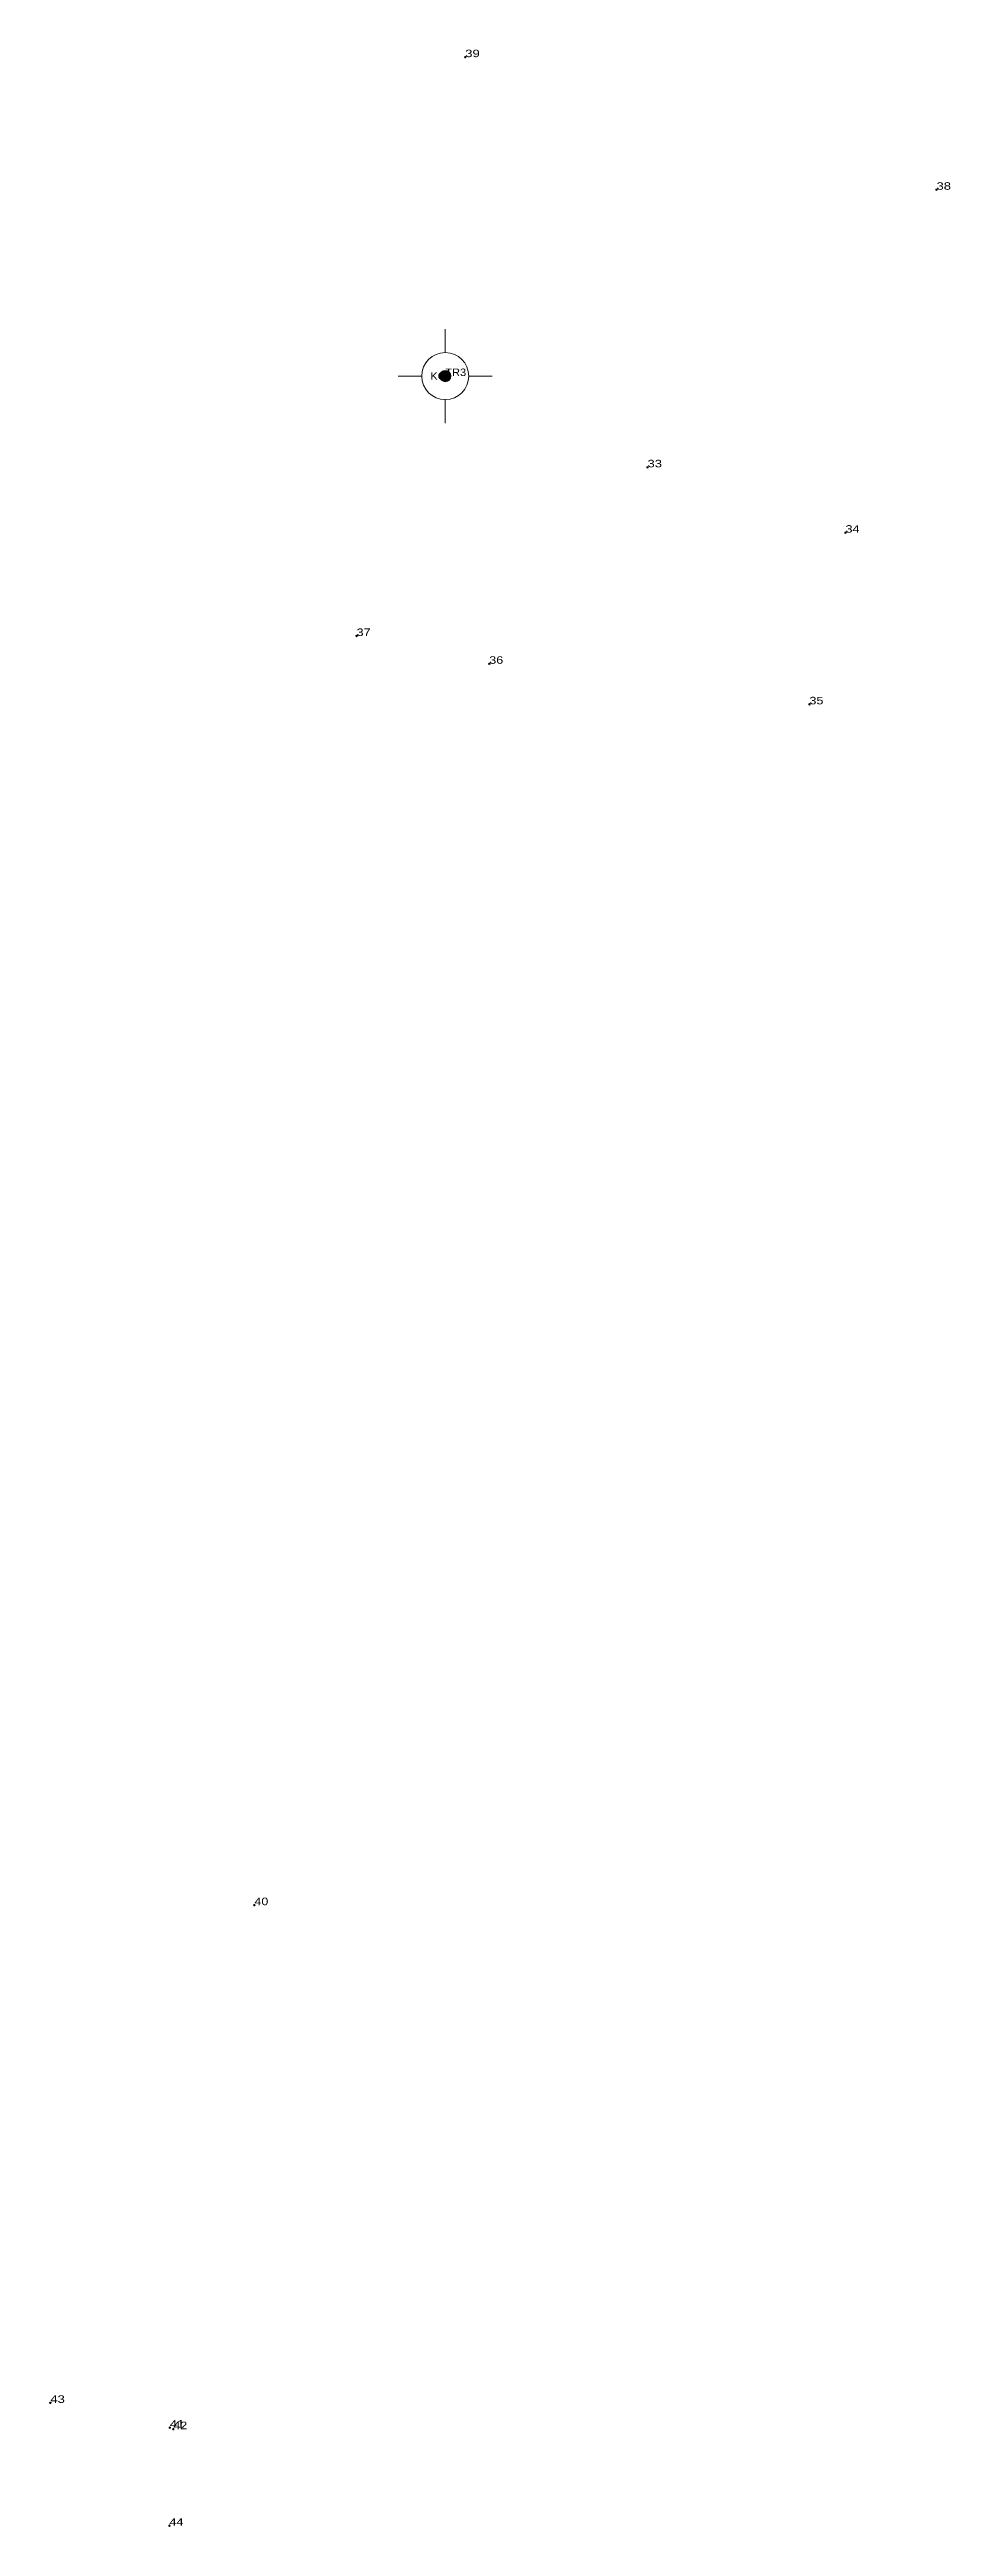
# Model space of a CAD drawing. Header units: metres. Extents: x 551745 to 555668, y 1840439 to 1840792.
# Drawn here: x 555644.4 to 555668.3, y 1840674.3 to 1840740.2 of the extents above.
import ezdxf
from ezdxf.enums import TextEntityAlignment as Align

# ---------------------------------------------------------------- set-up
doc = ezdxf.new("R2010")
doc.units = ezdxf.units.M
doc.header["$LTSCALE"] = 0.08
doc.header["$PDMODE"] = 32
doc.header["$PDSIZE"] = 0.04
doc.layers.add('12', color=7, linetype='Continuous')
doc.layers.add('9', color=7, linetype='Continuous')
doc.layers.add('7', color=7, linetype='Continuous', lineweight=13)

msp = doc.modelspace()

# ---------------------------------------------------------------- hatches: boundary and pattern name
at = {"layer": '7'}
msp.add_hatch(color=256, dxfattribs=at).paths.add_polyline_path([(555654.89947, 1840731.38952, 1), (555654.89947, 1840731.68952, 1)])

# ---------------------------------------------------------------- linework, layer by layer
for p, q in [((555654.9, 1840732.16), (555654.9, 1840732.79)), ((555654.27, 1840731.54), (555653.65, 1840731.54)), ((555656.15, 1840731.54), (555655.52, 1840731.54)), ((555654.9, 1840730.29), (555654.9, 1840730.91))]:
    msp.add_line(p, q, dxfattribs=at)
for radius in [0.625, 0.15]:
    msp.add_circle((555654.89947, 1840731.53952), radius, dxfattribs=at)
for p in [(555655.43, 1840740.03), (555667.97, 1840736.5), (555660.28, 1840729.11), (555665.55, 1840727.37), (555652.54, 1840724.62), (555656.07, 1840723.88), (555664.59, 1840722.8), (555649.82, 1840690.83), (555644.39, 1840677.58), (555647.57, 1840676.92), (555647.66, 1840676.88), (555647.56, 1840674.31)]:
    msp.add_point(p, dxfattribs=at)

# ---------------------------------------------------------------- texts
at = {"layer": '12'}
for s, width, p in [('39', 1.3, (555655.43, 1840740.03)), ('38', 1.3, (555667.97, 1840736.5)), ('33', 1.3, (555660.28, 1840729.11)), ('34', 1.25, (555665.55, 1840727.37)), ('37', 1.25, (555652.54, 1840724.62)), ('36', 1.25, (555656.07, 1840723.88)), ('35', 1.25, (555664.59, 1840722.8)), ('40', 1.25, (555649.82, 1840690.83)), ('43', 1.3, (555644.39, 1840677.58)), ('41', 1.3, (555647.57, 1840676.92)), ('42', 1.25, (555647.66, 1840676.88)), ('44', 1.25, (555647.56, 1840674.31))]:
    msp.add_text(s, height=0.2, dxfattribs=dict(at, width=width)).set_placement(p)
at = {"layer": '7', "width": 1.1}
msp.add_text('TR3', height=0.2, dxfattribs=at).set_placement((555654.9, 1840731.54))
at = {"layer": '9', "width": 1.1}
msp.add_text('KC', height=0.2, dxfattribs=at).set_placement((555654.91, 1840731.44), align=Align.RIGHT)

doc.saveas('drawing.dxf')
